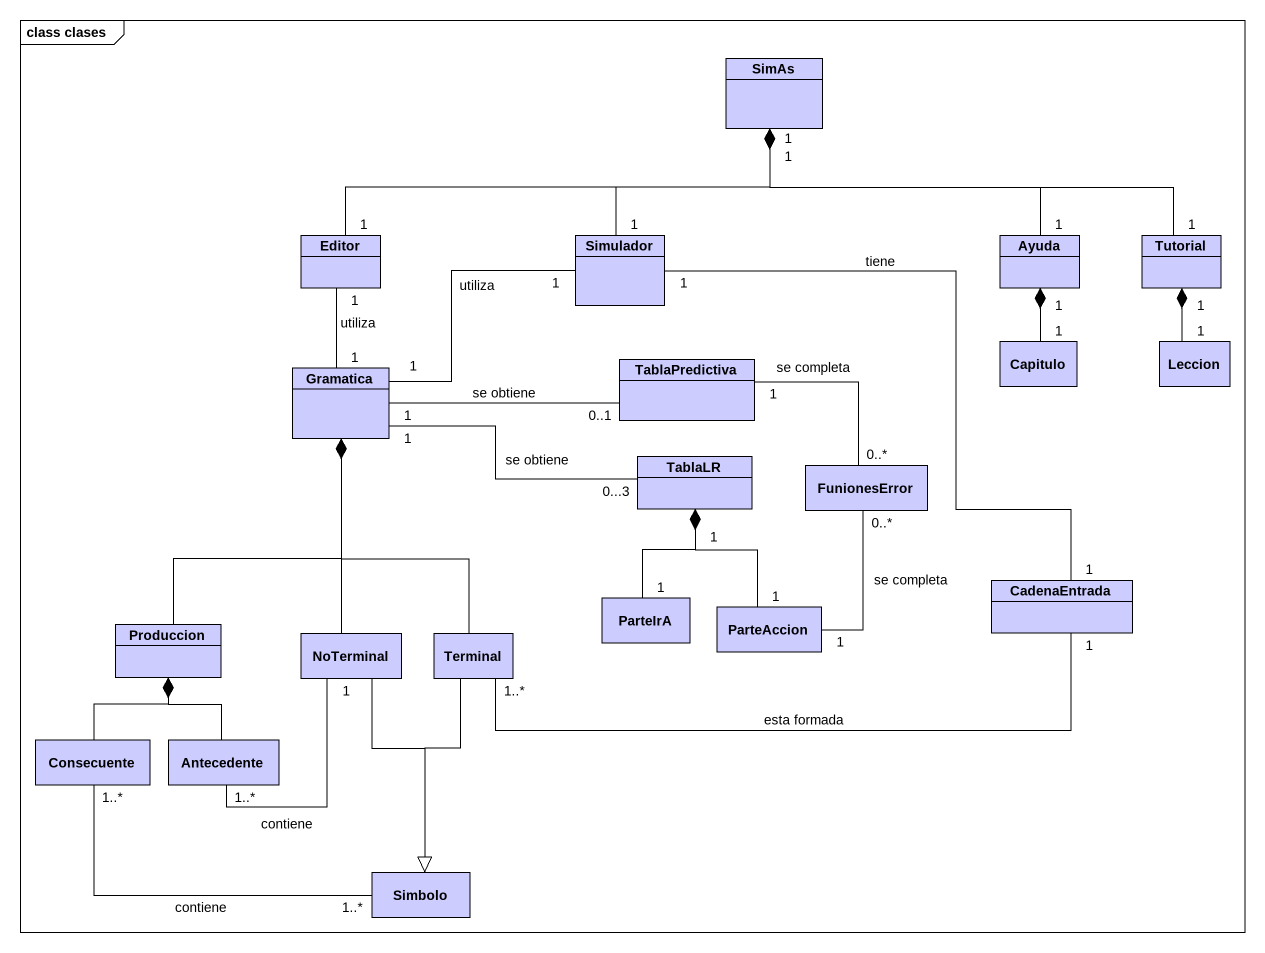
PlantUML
@startuml
mainframe class clases
hide circle
hide empty members
class SimAs #CCCCFF
class Editor #CCCCFF
class Simulador #CCCCFF
class Ayuda #CCCCFF
class Tutorial #CCCCFF
class Gramatica #CCCCFF
class TablaPredictiva #CCCCFF
class Capitulo #CCCCFF
class Leccion #CCCCFF
class TablaLR #CCCCFF
class FunionesError #CCCCFF
class ParteIrA #CCCCFF
class ParteAccion #CCCCFF
class CadenaEntrada #CCCCFF
class Produccion #CCCCFF
class NoTerminal #CCCCFF
class Terminal #CCCCFF
class Consecuente #CCCCFF
class Antecedente #CCCCFF
class Simbolo #CCCCFF
SimAs "1" *-left- "1" Editor
SimAs "1" *-- "1" Simulador
SimAs *-- "1" Ayuda
SimAs *-right- "1" Tutorial
Editor "1" -- "1" Gramatica : utiliza
Simulador "1" -left- "1" Gramatica : utiliza
Simulador "1" -- "1" CadenaEntrada : tiene
Ayuda "1" *-- "1" Capitulo
Tutorial "1" *-- "1" Leccion
Gramatica *-- Produccion
Gramatica *-- NoTerminal
Gramatica *-- Terminal
TablaPredictiva "0..1" -left- "1" Gramatica : se obtiene
TablaPredictiva "1" -right- "0..*" FunionesError : se completa
TablaLR "0...3" -left- "1" Gramatica : se obtiene
TablaLR "1" *-- "1" ParteIrA
TablaLR *-- "1" ParteAccion
ParteAccion "1" -up- "0..*" FunionesError : se completa
CadenaEntrada "1" -left- "1..*" Terminal : esta formada
Produccion *-- Consecuente
Produccion *-- Antecedente
NoTerminal --|> Simbolo
Terminal --|> Simbolo
Consecuente "1..*" -right- "1..*" Simbolo : contiene
Antecedente "1..*" -up- "1" NoTerminal : contiene
@enduml
